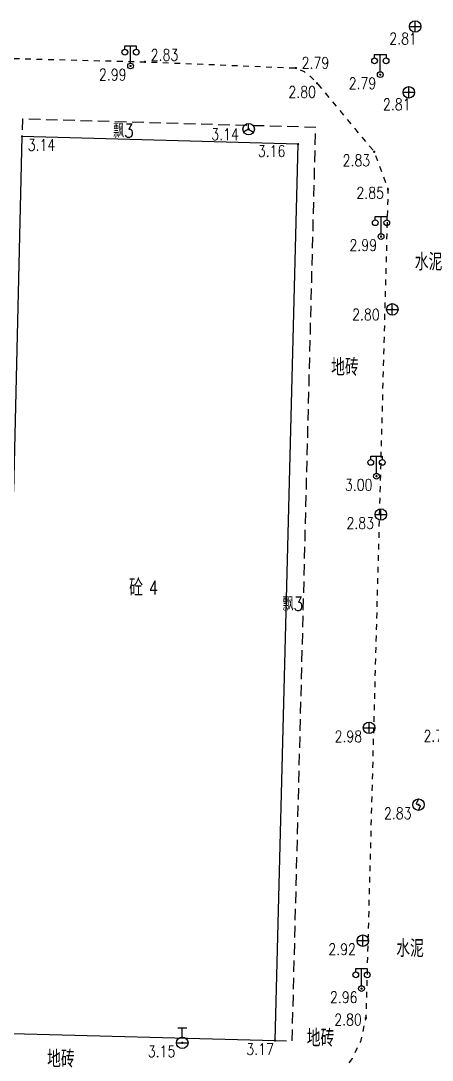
# Model space of a CAD drawing. Extents: x 500064 to 501389, y 2542464 to 2545400.
# Drawn here: x 500722 to 500757.8, y 2544697.9 to 2544788.3 of the extents above; entities that cross this region are included whole.
import ezdxf
from ezdxf.enums import TextEntityAlignment as Align

# ---------------------------------------------------------------- set-up
doc = ezdxf.new("R2010")
doc.units = 0
doc.header["$LTSCALE"] = 0.5
doc.linetypes.add('X5', pattern=[3, 2, -1])
doc.linetypes.add('X6', pattern=[2, 1, -1])
doc.layers.get('0').update_dxf_attribs({"linetype": 'CONTINUOUS', "lineweight": 5})
doc.layers.add('GCD', color=8, linetype='CONTINUOUS')
doc.layers.add('地形图', color=8, linetype='CONTINUOUS')
doc.styles.add('HZ', font='romans.shx', dxfattribs={"width": 0.8, "bigfont": 'hztxt.shx'})

# ---------------------------------------------------------------- blocks, each defined once
blk = doc.blocks.new('gc050')
for p, q in [((0, 1), (-0.38, 0.18)), ((-0.38, 0.18), (0.38, -0.18)), ((0, -1), (0.38, -0.18))]:
    blk.add_line(p, q)
blk.add_circle((0, 0), 1)
blk = doc.blocks.new('gc048')
for q in [(-0.87, -0.5), (0, 1), (0.87, -0.5)]:
    blk.add_line((0, 0), q)
blk.add_circle((0, 0), 1)
blk = doc.blocks.new('gc133')
for p, q in [((-0.8, 2.6), (0.8, 2.6)), ((0, 1), (0, 2.6)), ((-1, 0), (1, 0))]:
    blk.add_line(p, q)
blk.add_circle((0, 0), 1)
blk = doc.blocks.new('gc097')
for p, q in [((-1, 2.9), (-1, 3.5)), ((-1, 3.5), (1, 3.5)), ((0, 0.5), (0, 3.5)), ((1, 3.5), (1, 2.9))]:
    blk.add_line(p, q)
for centre in [(-1, 2.4), (1, 2.4), (0, 0)]:
    blk.add_circle(centre, 0.5)
blk = doc.blocks.new('gc043')
for p, q in [((-1, 0), (1, 0)), ((0, -1), (0, 1))]:
    blk.add_line(p, q)
blk.add_circle((0, 0), 1)
blk = doc.blocks.new('GC200')
at = {"linetype": 'Continuous', "const_width": 0.2, "flags": 128}
blk.add_lwpolyline([(-0.1, 0, 1), (0.1, 0, 1)], format="xyb", close=True, dxfattribs=at)

msp = doc.modelspace()

# ---------------------------------------------------------------- linework, layer by layer
at = {"layer": '地形图', "linetype": 'X6', "elevation": 2.945, "flags": 128}
msp.add_lwpolyline([(500718.598, 2544695.322), (500717.515, 2544696.105), (500716.694, 2544696.992), (500716.046, 2544698.336), (500715.606, 2544699.889), (500715.312, 2544701.453), (500715.834, 2544726.793), (500716.483, 2544754.782), (500716.882, 2544768.213), (500717.067, 2544776.727), (500717.305, 2544782.988), (500717.591, 2544783.818), (500717.917, 2544784.352), (500718.301, 2544784.728), (500718.71, 2544784.943), (500719.231, 2544785.111), (500732.811, 2544784.763), (500745.96, 2544784.228), (500746.681, 2544783.917), (500747.153, 2544783.563), (500747.802, 2544782.891), (500752.774, 2544776.937), (500753.974, 2544773.663), (500752.045, 2544701.549), (500751.57, 2544699.519), (500750.851, 2544698.018), (500749.75, 2544696.535), (500748.934, 2544695.838), (500747.909, 2544695.322), (500746.142, 2544694.706), (500745.007, 2544694.617), (500735.738, 2544694.792), (500719.362, 2544695.167)], close=True, dxfattribs=at)
at = {"layer": '地形图', "linetype": 'X5', "flags": 128}
msp.add_lwpolyline([(500744.138, 2544699.593), (500745.631, 2544699.555), (500747.678, 2544779.052), (500722.149, 2544779.776), (500722.106, 2544778.277)], dxfattribs=at)
at = {"layer": '地形图', "linetype": 'Continuous', "elevation": 3.201, "flags": 128}
msp.add_lwpolyline([(500720.127, 2544700.237), (500744.138, 2544699.593), (500746.14, 2544777.595), (500722.106, 2544778.277), (500721.376, 2544747.372), (500717.327, 2544747.426), (500717.105, 2544739.113), (500721.103, 2544739.01)], close=True, dxfattribs=at)

# ---------------------------------------------------------------- block references
at = {"layer": '地形图', "linetype": 'Continuous', "xscale": 0.5, "yscale": 0.5}
for name, p in [('gc043', (500756.337, 2544787.835, 2.807)), ('gc097', (500731.557, 2544784.402, 2.992)), ('gc097', (500753.303, 2544783.648, 2.794)), ('gc043', (500755.788, 2544782.112, 2.809)), ('gc048', (500741.839, 2544778.905, 3.137)), ('gc097', (500753.369, 2544769.558, 2.992)), ('gc043', (500754.349, 2544763.218, 2.803)), ('gc097', (500752.974, 2544748.699, 3.003)), ('gc043', (500753.358, 2544745.363, 2.83)), ('gc043', (500752.325, 2544726.804, 2.979)), ('gc050', (500756.626, 2544720.113, 2.831)), ('gc043', (500751.778, 2544708.284, 2.923)), ('gc097', (500751.67, 2544704.107, 2.962)), ('gc133', (500736.061, 2544699.391, 3.146))]:
    msp.add_blockref(name, p, dxfattribs=at)
at = {"layer": '地形图', "linetype": 'Continuous'}
ref = msp.add_blockref('GC200', (500756.337, 2544787.835, 2.807), dxfattribs=dict(at, xscale=0.5, yscale=0.5, zscale=0.5))
ref.add_attrib('height', '2.81', dxfattribs={"layer": 'GCD', "linetype": 'Continuous', "height": 1, "style": 'HZ', "width": 0.8}).set_placement((500754.087, 2544786.785, 2.81), align=Align.MIDDLE_LEFT)
ref = msp.add_blockref('GC200', (500732.811, 2544784.763, 2.833), dxfattribs=dict(at, xscale=0.5, yscale=0.5, zscale=0.5))
ref.add_attrib('height', '2.83', dxfattribs={"layer": 'GCD', "linetype": 'Continuous', "height": 1, "style": 'HZ', "width": 0.8}).set_placement((500733.311, 2544785.363, 2.83), align=Align.MIDDLE_LEFT)
ref = msp.add_blockref('GC200', (500731.557, 2544784.402, 2.992), dxfattribs=dict(at, xscale=0.5, yscale=0.5, zscale=0.5))
ref.add_attrib('height', '2.99', dxfattribs={"layer": 'GCD', "linetype": 'Continuous', "height": 1, "style": 'HZ', "width": 0.8}).set_placement((500728.807, 2544783.652, 2.99), align=Align.MIDDLE_LEFT)
ref = msp.add_blockref('GC200', (500745.96, 2544784.228, 2.794), dxfattribs=dict(at, xscale=0.5, yscale=0.5, zscale=0.5))
ref.add_attrib('height', '2.79', dxfattribs={"layer": 'GCD', "linetype": 'Continuous', "height": 1, "style": 'HZ', "width": 0.8}).set_placement((500746.46, 2544784.678, 2.79), align=Align.MIDDLE_LEFT)
ref = msp.add_blockref('GC200', (500753.303, 2544783.648, 2.794), dxfattribs=dict(at, xscale=0.5, yscale=0.5, zscale=0.5))
ref.add_attrib('height', '2.79', dxfattribs={"layer": 'GCD', "linetype": 'Continuous', "height": 1, "style": 'HZ', "width": 0.8}).set_placement((500750.553, 2544782.898, 2.79), align=Align.MIDDLE_LEFT)
ref = msp.add_blockref('GC200', (500747.802, 2544782.891, 2.798), dxfattribs=dict(at, xscale=0.5, yscale=0.5, zscale=0.5))
ref.add_attrib('height', '2.80', dxfattribs={"layer": 'GCD', "linetype": 'Continuous', "height": 1, "style": 'HZ', "width": 0.8}).set_placement((500745.302, 2544782.141, 2.8), align=Align.MIDDLE_LEFT)
ref = msp.add_blockref('GC200', (500755.788, 2544782.112, 2.809), dxfattribs=dict(at, xscale=0.5, yscale=0.5, zscale=0.5))
ref.add_attrib('height', '2.81', dxfattribs={"layer": 'GCD', "linetype": 'Continuous', "height": 1, "style": 'HZ', "width": 0.8}).set_placement((500753.538, 2544781.062, 2.81), align=Align.MIDDLE_LEFT)
ref = msp.add_blockref('GC200', (500741.839, 2544778.905, 3.137), dxfattribs=dict(at, xscale=0.5, yscale=0.5, zscale=0.5))
ref.add_attrib('height', '3.14', dxfattribs={"layer": 'GCD', "linetype": 'Continuous', "height": 1, "style": 'HZ', "width": 0.8}).set_placement((500738.589, 2544778.455, 3.14), align=Align.MIDDLE_LEFT)
ref = msp.add_blockref('GC200', (500722.106, 2544778.277, 3.14), dxfattribs=dict(at, xscale=0.5, yscale=0.5, zscale=0.5))
ref.add_attrib('height', '3.14', dxfattribs={"layer": 'GCD', "linetype": 'Continuous', "height": 1, "style": 'HZ', "width": 0.8}).set_placement((500722.606, 2544777.527, 3.14), align=Align.MIDDLE_LEFT)
ref = msp.add_blockref('GC200', (500746.14, 2544777.595, 3.156), dxfattribs=dict(at, xscale=0.5, yscale=0.5, zscale=0.5))
ref.add_attrib('height', '3.16', dxfattribs={"layer": 'GCD', "linetype": 'Continuous', "height": 1, "style": 'HZ', "width": 0.8}).set_placement((500742.64, 2544776.995, 3.16), align=Align.MIDDLE_LEFT)
ref = msp.add_blockref('GC200', (500752.774, 2544776.937, 2.827), dxfattribs=dict(at, xscale=0.5, yscale=0.5, zscale=0.5))
ref.add_attrib('height', '2.83', dxfattribs={"layer": 'GCD', "linetype": 'Continuous', "height": 1, "style": 'HZ', "width": 0.8}).set_placement((500750.024, 2544776.187, 2.83), align=Align.MIDDLE_LEFT)
ref = msp.add_blockref('GC200', (500753.974, 2544773.663, 2.847), dxfattribs=dict(at, xscale=0.5, yscale=0.5, zscale=0.5))
ref.add_attrib('height', '2.85', dxfattribs={"layer": 'GCD', "linetype": 'Continuous', "height": 1, "style": 'HZ', "width": 0.8}).set_placement((500751.224, 2544773.363, 2.85), align=Align.MIDDLE_LEFT)
ref = msp.add_blockref('GC200', (500753.369, 2544769.558, 2.992), dxfattribs=dict(at, xscale=0.5, yscale=0.5, zscale=0.5))
ref.add_attrib('height', '2.99', dxfattribs={"layer": 'GCD', "linetype": 'Continuous', "height": 1, "style": 'HZ', "width": 0.8}).set_placement((500750.619, 2544768.808, 2.99), align=Align.MIDDLE_LEFT)
ref = msp.add_blockref('GC200', (500754.349, 2544763.218, 2.803), dxfattribs=dict(at, xscale=0.5, yscale=0.5, zscale=0.5))
ref.add_attrib('height', '2.80', dxfattribs={"layer": 'GCD', "linetype": 'Continuous', "height": 1, "style": 'HZ', "width": 0.8}).set_placement((500750.849, 2544762.768, 2.8), align=Align.MIDDLE_LEFT)
ref = msp.add_blockref('GC200', (500752.974, 2544748.699, 3.003), dxfattribs=dict(at, xscale=0.5, yscale=0.5, zscale=0.5))
ref.add_attrib('height', '3.00', dxfattribs={"layer": 'GCD', "linetype": 'Continuous', "height": 1, "style": 'HZ', "width": 0.8}).set_placement((500750.224, 2544747.949, 3), align=Align.MIDDLE_LEFT)
ref = msp.add_blockref('GC200', (500753.358, 2544745.363, 2.83), dxfattribs=dict(at, xscale=0.5, yscale=0.5, zscale=0.5))
ref.add_attrib('height', '2.83', dxfattribs={"layer": 'GCD', "linetype": 'Continuous', "height": 1, "style": 'HZ', "width": 0.8}).set_placement((500750.358, 2544744.613, 2.83), align=Align.MIDDLE_LEFT)
ref = msp.add_blockref('GC200', (500752.325, 2544726.804, 2.979), dxfattribs=dict(at, xscale=0.5, yscale=0.5, zscale=0.5))
ref.add_attrib('height', '2.98', dxfattribs={"layer": 'GCD', "linetype": 'Continuous', "height": 1, "style": 'HZ', "width": 0.8}).set_placement((500749.325, 2544726.054, 2.98), align=Align.MIDDLE_LEFT)
ref = msp.add_blockref('GC200', (500759.817, 2544726.692, 2.793), dxfattribs=dict(at, xscale=0.5, yscale=0.5, zscale=0.5))
ref.add_attrib('height', '2.79', dxfattribs={"layer": 'GCD', "linetype": 'Continuous', "height": 1, "style": 'HZ', "width": 0.8}).set_placement((500757.067, 2544726.092, 2.79), align=Align.MIDDLE_LEFT)
ref = msp.add_blockref('GC200', (500756.626, 2544720.113, 2.831), dxfattribs=dict(at, xscale=0.5, yscale=0.5, zscale=0.5))
ref.add_attrib('height', '2.83', dxfattribs={"layer": 'GCD', "linetype": 'Continuous', "height": 1, "style": 'HZ', "width": 0.8}).set_placement((500753.626, 2544719.363, 2.83), align=Align.MIDDLE_LEFT)
ref = msp.add_blockref('GC200', (500751.778, 2544708.284, 2.923), dxfattribs=dict(at, xscale=0.5, yscale=0.5, zscale=0.5))
ref.add_attrib('height', '2.92', dxfattribs={"layer": 'GCD', "linetype": 'Continuous', "height": 1, "style": 'HZ', "width": 0.8}).set_placement((500748.778, 2544707.534, 2.92), align=Align.MIDDLE_LEFT)
ref = msp.add_blockref('GC200', (500751.67, 2544704.107, 2.962), dxfattribs=dict(at, xscale=0.5, yscale=0.5, zscale=0.5))
ref.add_attrib('height', '2.96', dxfattribs={"layer": 'GCD', "linetype": 'Continuous', "height": 1, "style": 'HZ', "width": 0.8}).set_placement((500748.92, 2544703.357, 2.96), align=Align.MIDDLE_LEFT)
ref = msp.add_blockref('GC200', (500752.045, 2544701.549, 2.803), dxfattribs=dict(at, xscale=0.5, yscale=0.5, zscale=0.5))
ref.add_attrib('height', '2.80', dxfattribs={"layer": 'GCD', "linetype": 'Continuous', "height": 1, "style": 'HZ', "width": 0.8}).set_placement((500749.295, 2544701.399, 2.8), align=Align.MIDDLE_LEFT)
ref = msp.add_blockref('GC200', (500736.061, 2544699.391, 3.146), dxfattribs=dict(at, xscale=0.5, yscale=0.5, zscale=0.5))
ref.add_attrib('height', '3.15', dxfattribs={"layer": 'GCD', "linetype": 'Continuous', "height": 1, "style": 'HZ', "width": 0.8}).set_placement((500733.061, 2544698.641, 3.15), align=Align.MIDDLE_LEFT)
ref = msp.add_blockref('GC200', (500744.138, 2544699.593, 3.166), dxfattribs=dict(at, xscale=0.5, yscale=0.5, zscale=0.5))
ref.add_attrib('height', '3.17', dxfattribs={"layer": 'GCD', "linetype": 'Continuous', "height": 1, "style": 'HZ', "width": 0.8}).set_placement((500741.638, 2544698.843, 3.17), align=Align.MIDDLE_LEFT)

# ---------------------------------------------------------------- texts
at = {"layer": '地形图', "linetype": 'Continuous', "style": 'HZ', "width": 0.8}
for s, height, p in [('飘3', 1.2, (500730.936, 2544778.789)), ('水泥', 1.5, (500757.509, 2544767.426)), ('地砖', 1.5, (500750.226, 2544758.254)), ('飘3', 1.2, (500745.688, 2544737.619)), ('水泥', 1.5, (500755.896, 2544707.679)), ('地砖', 1.5, (500748.102, 2544699.877)), ('地砖', 1.5, (500725.495, 2544698.059))]:
    msp.add_text(s, height=height, dxfattribs=at).set_placement(p, align=Align.MIDDLE)
msp.add_text('砼', height=1.5, dxfattribs=at).set_placement((500732.638, 2544738.998), align=Align.MIDDLE_RIGHT)
msp.add_text('4', height=1.2, dxfattribs=at).set_placement((500733.138, 2544738.998), align=Align.MIDDLE_LEFT)

doc.saveas('drawing.dxf')
